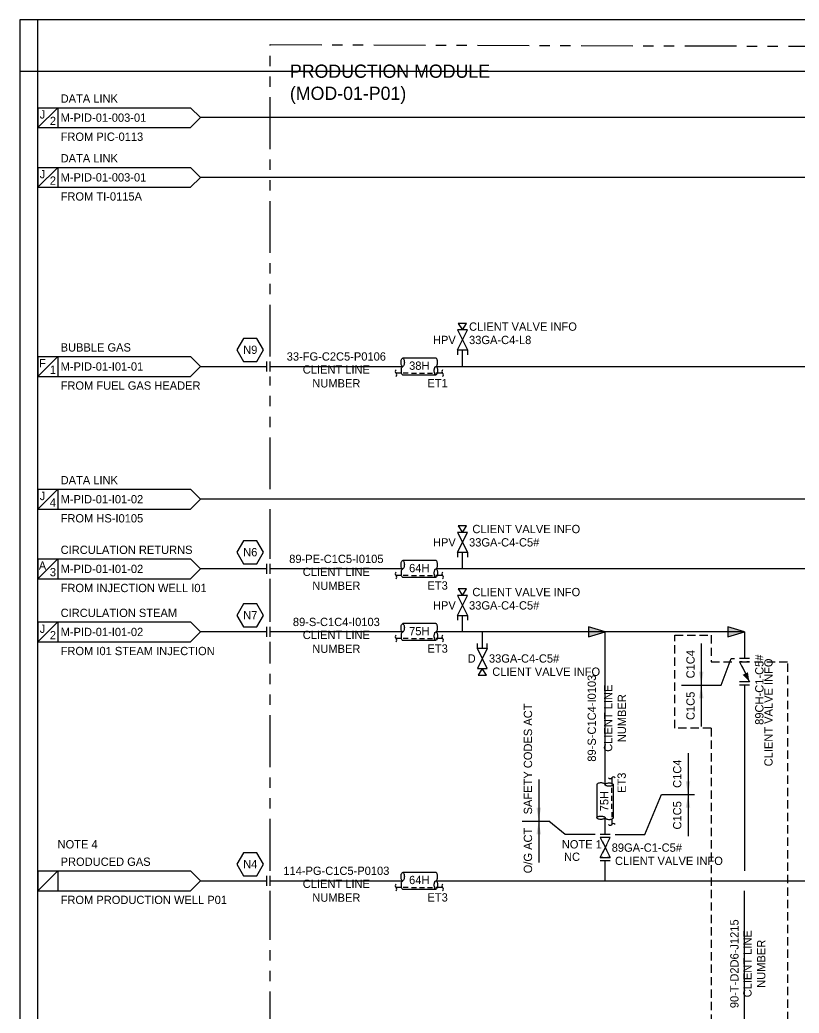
# Model space of a CAD drawing. Extents: x 12 to 865, y 46 to 600.
# Drawn here: x 11.6 to 246.5, y 248.1 to 547.5 of the extents above; entities that cross this region are included whole.
import ezdxf
from ezdxf.enums import TextEntityAlignment as Align

# ---------------------------------------------------------------- set-up
doc = ezdxf.new("R2010")
doc.units = 0
doc.header["$LTSCALE"] = 10
doc.linetypes.add('HIDDEN', pattern=[0.375, 0.25, -0.125])
doc.linetypes.add('Skid_Limit', pattern=[3.125, 1.5625, -0.3125, 0.3125, -0.3125, 0.3125, -0.3125])
doc.layers.get('DEFPOINTS').update_dxf_attribs({"color": 9})
for name, color, linetype in [('(DUAL-TAGGING)', 240, 'Continuous'), ('(OPTION_9)', 7, 'Continuous'), ('(OPTION_9_CLOUD_LAYER)', 8, 'HIDDEN'), ('(OPTION_9_DUAL_TAGS)', 7, 'Continuous'), ('FITTINGS', 210, 'Continuous'), ('FLANGES', 90, 'Continuous'), ('GAS', 32, 'Continuous'), ('GAS - SWEET', 42, 'Continuous'), ('HC LIQUID - HEAVY', 38, 'Continuous'), ('INSTRUMENT', 240, 'Continuous'), ('INSULATION', 210, 'Continuous'), ('LIMITS - SKID', 177, 'Skid_Limit'), ('LINE NUMBER', 20, 'Continuous'), ('STEAM', 14, 'Continuous'), ('TEXT1', 7, 'Continuous'), ('TEXT2', 3, 'Continuous'), ('VALVE INFO', 33, 'Continuous'), ('VALVES', 210, 'Continuous')]:
    doc.layers.add(name, color=color, linetype=linetype)
doc.styles.add('Scovan Standard', font='FRAMDCN.TTF', dxfattribs={"height": 2.5})
doc.linetypes.add('DATA_LINK', pattern='A,0.75,-0.125,[133,ltypeshp.shx,S=0.0625,R=0,X=-0.0625,Y=0],-0.125', length=1)

# ---------------------------------------------------------------- blocks, each defined once
blk = doc.blocks.new('flanges')
blk.add_wipeout([(0, 0.68), (1, 0.68), (1, -0.68), (0, -0.68)]).dxf.layer = 'FLANGES'
at = {"layer": 'FLANGES'}
for p, q in [((0, 1.5), (0, -1.5)), ((1, 1.5), (1, -1.5))]:
    blk.add_line(p, q, dxfattribs=at)
blk = doc.blocks.new('nozzle no')
at = {"layer": 'TEXT1'}
blk.add_lwpolyline([(4, 0), (2, 3.46), (-2, 3.46), (-4, 0), (-2, -3.46), (2, -3.46)], close=True, dxfattribs=at)
at = {"layer": 'TEXT1', "color": 50, "style": 'Scovan Standard'}
blk.add_attdef('NOZ_NO', text='', height=2.5, dxfattribs=at).set_placement((0.05, -1.21), align=Align.CENTER)
blk = doc.blocks.new('insul')
at = {"layer": 'INSULATION'}
for p, q in [((10, 2.5), (0, 2.5)), ((0, -2.5), (10, -2.5))]:
    blk.add_line(p, q, dxfattribs=at)
for centre, start, end in [((-1.63, -1.5), 126.8699, 233.1301), ((-2.38, -2.5), 306.8699, 53.1301), ((12.41, -1.5), 126.8699, 233.1301), ((11.66, -2.5), 306.8699, 53.1301)]:
    blk.add_arc(centre, 0.625, start, end, dxfattribs=at)
at = {"layer": 'INSULATION', "color": 50, "style": 'Scovan Standard'}
for tag, p in [('O/S', (5, 5)), ('TR', (10.53, -5))]:
    blk.add_attdef(tag, text='', height=2.5, dxfattribs=at).set_placement(p, align=Align.MIDDLE)
blk.add_wipeout([(0, 1), (0, -1), (10, -1), (10, 1)]).dxf.layer = 'INSULATION'
at = {"layer": 'INSULATION'}
for p, q in [((-0.4, -2), (-2, -2)), ((1.66, -2), (0.16, -2)), ((2.65, -2), (4.15, -2)), ((5.08, -2), (6.58, -2)), ((7.48, -2), (8.98, -2)), ((12.03, -2), (10, -2))]:
    blk.add_line(p, q, dxfattribs=at)
for points in [[(0, 2.5, -0.203453), (0.16, 2.43, -0.097163), (0.35, 2.13, -0.054131), (0.46, 1.76, -0.041072), (0.5, 1.25, -0.041072), (0.46, 0.74, -0.054131), (0.35, 0.37, -0.097163), (0.16, 0.07, -0.203453), (0, 0, -0.203453), (-0.16, 0.07, -0.097163), (-0.35, 0.37, -0.054131), (-0.46, 0.74, -0.041072), (-0.5, 1.25, -0.041072), (-0.46, 1.76, -0.054131), (-0.35, 2.13, -0.097163), (-0.16, 2.43, -0.203453)], [(10, -2.5, -0.203453), (9.84, -2.43, -0.097163), (9.65, -2.13, -0.054131), (9.54, -1.76, -0.041072), (9.5, -1.25, -0.041072), (9.54, -0.74, -0.054131), (9.65, -0.37, -0.097163), (9.84, -0.07, -0.203453), (10, 0, -0.203453), (10.16, -0.07, -0.097163), (10.35, -0.37, -0.054131), (10.46, -0.74, -0.041072), (10.5, -1.25, -0.041072), (10.46, -1.76, -0.054131), (10.35, -2.13, -0.097163), (10.16, -2.43, -0.203453)]]:
    blk.add_lwpolyline(points, format="xyb", close=True, dxfattribs=at)
for points in [[(0, 0, 0.203453), (-0.16, -0.07, 0.097163), (-0.35, -0.37, 0.054131), (-0.46, -0.74, 0.041072), (-0.5, -1.25, 0.041072), (-0.46, -1.76, 0.054131), (-0.35, -2.13, 0.097163), (-0.16, -2.43, 0.203453), (0, -2.5, 0.203453)], [(10, 0, 0.203453), (10.16, 0.07, 0.097163), (10.35, 0.37, 0.054131), (10.46, 0.74, 0.041072), (10.5, 1.25, 0.041072), (10.46, 1.76, 0.054131), (10.35, 2.13, 0.097163), (10.16, 2.43, 0.203453), (10, 2.5, 0.203453)]]:
    blk.add_lwpolyline(points, format="xyb", dxfattribs=at)
at = {"layer": 'INSULATION', "color": 50, "style": 'Scovan Standard'}
blk.add_attdef('INS', text='', height=2.5, dxfattribs=at).set_placement((5, -1), align=Align.CENTER)
blk = doc.blocks.new('*U33')
blk.add_wipeout([(0, 0.67), (-8, 0.67), (-8, -0.68), (0, -0.68)]).dxf.layer = 'VALVES'
at = {"layer": 'VALVES', "color": 90}
for p, q in [((-8, -1.5), (-8, 1.5)), ((0, -1.5), (0, 1.5))]:
    blk.add_line(p, q, dxfattribs=at)
at = {"layer": 'VALVES'}
for p, q in [((-7, -1.5), (-7, 1.5)), ((-1, 1.5), (-7, -1.5)), ((-1, 1.5), (-2.66, 0.67)), ((-1, 1.5), (-1, -1.5)), ((-5.34, -0.67), (-7, -1.5))]:
    blk.add_line(p, q, dxfattribs=at)
blk.add_solid([(-4.95, 0.54), (-4.14, -1.07), (-6.96, -1.48)], dxfattribs=at)
blk = doc.blocks.new('Dyn_Vlv_ATTV')
at = {"layer": 'VALVE INFO', "style": 'Scovan Standard'}
blk.add_attdef('VLV_MOD', text='', height=2.5, dxfattribs=at).set_placement((-2, 0), align=Align.MIDDLE_RIGHT)
for tag, p in [('VLV_TAG', (2, 1.5)), ('VLV_NUM', (2, -1.5))]:
    blk.add_attdef(tag, text='', height=2.5, dxfattribs=at).set_placement(p, align=Align.MIDDLE_LEFT)
blk = doc.blocks.new('Spec Break Horiz')
at = {"layer": 'TEXT1'}
blk.add_line((12.5, 0), (-12.5, 0), dxfattribs=at)
for points in [[(-4, -0.67), (-4, 0.67), (0, 0)], [(4, -0.67), (4, 0.67), (0, 0)]]:
    blk.add_solid(points, dxfattribs=at)
at = {"layer": 'TEXT1', "linetype": 'Continuous', "style": 'Scovan Standard'}
for tag, p in [('SPEC_LFT_5', (-2, 6)), ('SPEC_LFT_1', (-2, 2)), ('SPEC_LFT_2', (-2, -4)), ('SPEC_LFT_3', (-2, -8)), ('SPEC_LFT_4', (-2, -12))]:
    blk.add_attdef(tag, text='', height=2.5, dxfattribs=at).set_placement(p, align=Align.RIGHT)
for tag, p in [('SPEC_RGT_5', (2, 6)), ('SPEC_RGT_1', (2, 2)), ('SPEC_RGT_2', (2, -4)), ('SPEC_RGT_3', (2, -8)), ('SPEC_RGT_4', (2, -12))]:
    blk.add_attdef(tag, p, '', height=2.5, dxfattribs=at)
blk = doc.blocks.new('continr')
at = {"layer": 'TEXT1', "color": 3, "linetype": 'Continuous'}
for p, q in [((-49, 3), (-3, 3)), ((-49, 3), (-49, -3)), ((-49, -3), (-43, 3)), ((-43, 3), (-43, -3)), ((-3, 3), (0, 0)), ((0, 0), (-3, -3)), ((-49, -3), (-3, -3))]:
    blk.add_line(p, q, dxfattribs=at)
at = {"layer": 'TEXT1', "color": 50, "style": 'Scovan Standard'}
for tag, p in [('ATG2', (-42.11, 8.5)), ('ATG1', (-42.11, 4.5)), ('DWG', (-42.11, -1.25)), ('BTG1', (-42.11, -7)), ('BTG2', (-42.11, -11)), ('BTG3', (-42.11, -15))]:
    blk.add_attdef(tag, p, '', height=2.5, dxfattribs=at)
for tag, p in [('C1', (-47.57, 0.98)), ('C2', (-44.43, -0.98))]:
    blk.add_attdef(tag, text='', height=2.5, dxfattribs=at).set_placement(p, align=Align.MIDDLE_CENTER)
blk = doc.blocks.new('*U7')
blk.add_wipeout([(0, 0.67), (8, 0.67), (8, -0.68), (0, -0.68)]).dxf.layer = 'VALVES'
at = {"layer": 'VALVES', "color": 90}
for p, q in [((0, -1.5), (0, 1.5)), ((8, -1.5), (8, 1.5))]:
    blk.add_line(p, q, dxfattribs=at)
at = {"layer": 'VALVES'}
for p, q in [((1, 1.5), (1, -1.5)), ((7, 1.5), (1, -1.5)), ((1, 1.5), (7, -1.5)), ((7, -1.5), (7, 1.5))]:
    blk.add_line(p, q, dxfattribs=at)
blk = doc.blocks.new('Plug')
at = {"layer": 'FITTINGS'}
for p, q in [((1.25, 2), (-1.25, 2)), ((-1.25, 2), (0, 0)), ((0, 0), (1.25, 2))]:
    blk.add_line(p, q, dxfattribs=at)
blk = doc.blocks.new('*U48')
at = {"layer": 'FITTINGS'}
for p, q in [((-1.5, 5), (-1.5, 3.5)), ((1.5, 5), (1.5, 3.5))]:
    blk.add_line(p, q, dxfattribs=at)
at = {"layer": 'TEXT1', "style": 'Scovan Standard'}
for tag, p in [('ARTISAN_BLOCK_ID', (0, -2.5)), ('SCOVAN_TAG', (0, -6)), ('PRODUCER_TAG', (0, -9.5)), ('ARTISAN_ID', (0, -13))]:
    blk.add_attdef(tag, text='', height=2.5, dxfattribs=at).set_placement(p, align=Align.TOP_CENTER)
blk.add_wipeout([(-1.5, 5), (-1.5, 11), (1.5, 11), (1.5, 5)]).dxf.layer = 'VALVES'
at = {"color": 0}
blk.add_line((0, 0), (0, 5), dxfattribs=at)
at = {"layer": 'VALVES'}
for p, q in [((-1.5, 11), (1.5, 5)), ((1.5, 11), (-1.5, 11)), ((-1.5, 5), (1.5, 11)), ((-1.5, 5), (1.5, 5))]:
    blk.add_line(p, q, dxfattribs=at)
at = {"layer": 'FITTINGS'}
blk.add_blockref('Plug', (0, 11), dxfattribs=at)
blk = doc.blocks.new('sv-flowarrow')
at = {"color": 0}
blk.add_lwpolyline([(0, 0), (-5, 1.5), (-5, -1.5)], close=True, dxfattribs=at)
blk.add_solid([(0, 0), (-5, -1.5), (-5, 1.5)], dxfattribs=at)

msp = doc.modelspace()

# ---------------------------------------------------------------- linework, layer by layer
at = {"layer": '(OPTION_9)'}
for p, q in [((223, 347), (226, 355)), ((226, 355), (227, 355)), ((211, 347), (223, 347))]:
    msp.add_line(p, q, dxfattribs=at)
at = {"layer": '(OPTION_9)', "color": 14}
for p, q in [((230, 354), (230, 291)), ((230, 161), (230, 285))]:
    msp.add_line(p, q, dxfattribs=at)
at = {"layer": '(OPTION_9_CLOUD_LAYER)', "color": 8, "linetype": 'HIDDEN'}
for p, q in [((209, 334), (209, 362)), ((209, 362), (220, 362)), ((220, 362), (220, 354)), ((220, 354), (227, 354)), ((233, 354), (243, 354)), ((243, 353.5), (243, 215)), ((220, 334), (209, 334)), ((220, 334), (220, 215))]:
    msp.add_line(p, q, dxfattribs=at)
at = {"layer": 'DEFPOINTS'}
for p, q in [((17, 53.07), (17, 547.41)), ((11.6, 532), (855.37, 532))]:
    msp.add_line(p, q, dxfattribs=at)
msp.add_lwpolyline([(11.6, 53.13), (855.37, 53.13), (855.37, 547.47), (11.6, 547.47)], close=True, dxfattribs=at)
at = {"layer": 'GAS'}
for p, q in [((188, 288), (188, 295)), ((66, 288), (415, 288))]:
    msp.add_line(p, q, dxfattribs=at)
at = {"layer": 'GAS - SWEET'}
msp.add_line((66, 443), (801, 443), dxfattribs=at)
at = {"layer": 'HC LIQUID - HEAVY'}
msp.add_line((287, 382), (66, 382), dxfattribs=at)
at = {"layer": 'INSTRUMENT', "linetype": 'DATA_LINK'}
for p, q in [((371, 518), (66, 518)), ((364, 500), (66, 500)), ((320, 403), (66, 403))]:
    msp.add_line(p, q, dxfattribs=at)
at = {"layer": 'LIMITS - SKID'}
for points in [[(87, 446), (87, 540), (780, 538)], [(87, 406), (87, 440)], [(87, 385), (87, 400)], [(87, 366), (87, 379)], [(87, 291), (87, 360)], [(87, 239), (87, 285)]]:
    msp.add_lwpolyline(points, dxfattribs=at)
at = {"layer": 'STEAM'}
for p, q in [((230, 363), (66, 363)), ((188, 302), (188, 363)), ((230, 363), (230, 355))]:
    msp.add_line(p, q, dxfattribs=at)
at = {"layer": 'TEXT1'}
for p, q in [((200, 302), (205, 314)), ((205, 314), (215, 314)), ((163, 306), (171, 306)), ((176, 302), (171, 306)), ((185, 302), (176, 302)), ((191, 302), (200, 302))]:
    msp.add_line(p, q, dxfattribs=at)

# ---------------------------------------------------------------- block references
at = {"layer": '(OPTION_9)', "rotation": 90}
msp.add_blockref('Spec Break Horiz', (217, 347), dxfattribs=at).add_auto_attribs({'SPEC_LFT_1': 'C1C5', 'SPEC_RGT_1': 'C1C4'})
at = {"layer": '(OPTION_9)', "color": 33}
ref = msp.add_blockref('Dyn_Vlv_ATTV', (236, 333), dxfattribs=dict(at, rotation=90))
ref.add_attrib('VLV_TAG', '89CH-C1-C5#', dxfattribs={"layer": 'VALVE INFO', "height": 2.5, "rotation": 90, "style": 'Scovan Standard'}).set_placement((234.5, 335), align=Align.MIDDLE_LEFT)
at = {"layer": '(OPTION_9_DUAL_TAGS)', "color": 33}
ref = msp.add_blockref('Dyn_Vlv_ATTV', (240, 353), dxfattribs=dict(at, rotation=90))
ref.add_attrib('VLV_TAG', 'CLIENT VALVE INFO', dxfattribs={"layer": 'VALVE INFO', "height": 2.5, "rotation": 90, "style": 'Scovan Standard'}).set_placement((238.5, 355), align=Align.RIGHT)
at = {"layer": 'STEAM'}
for p in [(188, 363), (230, 363)]:
    msp.add_blockref('sv-flowarrow', p, dxfattribs=at)
at = {"layer": 'TEXT1'}
for p, values in [((66, 518), {'DWG': 'M-PID-01-003-01', 'ATG1': 'DATA LINK', 'BTG1': 'FROM PIC-0113', 'C1': 'J', 'C2': '2'}), ((66, 500), {'DWG': 'M-PID-01-003-01', 'ATG1': 'DATA LINK', 'BTG1': 'FROM TI-0115A', 'C1': 'J', 'C2': '2'}), ((66, 443), {'DWG': 'M-PID-01-I01-01', 'ATG1': 'BUBBLE GAS', 'BTG1': 'FROM FUEL GAS HEADER', 'C1': 'F', 'C2': '1'}), ((66, 403), {'DWG': 'M-PID-01-I01-02', 'ATG1': 'DATA LINK', 'BTG1': 'FROM HS-I0105', 'C1': 'J', 'C2': '4'}), ((66, 382), {'DWG': 'M-PID-01-I01-02', 'ATG1': 'CIRCULATION RETURNS', 'BTG1': 'FROM INJECTION WELL I01', 'C1': 'A', 'C2': '3'}), ((66, 363), {'DWG': 'M-PID-01-I01-02', 'ATG1': 'CIRCULATION STEAM', 'BTG1': 'FROM I01 STEAM INJECTION', 'C1': 'J', 'C2': '2'}), ((66, 288), {'ATG1': 'PRODUCED GAS', 'BTG1': 'FROM PRODUCTION WELL P01'})]:
    msp.add_blockref('continr', p, dxfattribs=at).add_auto_attribs(values)
at = {"layer": 'TEXT1', "rotation": 90}
for p, values in [((168, 306), {'SPEC_LFT_1': 'O/G ACT', 'SPEC_RGT_1': 'SAFETY CODES ACT'}), ((213, 314), {'SPEC_LFT_1': 'C1C5', 'SPEC_RGT_1': 'C1C4'})]:
    msp.add_blockref('Spec Break Horiz', p, dxfattribs=at).add_auto_attribs(values)
at = {"layer": 'VALVE INFO'}
ref = msp.add_blockref('Dyn_Vlv_ATTV', (188, 298), dxfattribs=at)
ref.add_attrib('VLV_TAG', '89GA-C1-C5#', dxfattribs={"height": 2.5, "style": 'Scovan Standard'}).set_placement((190, 298), align=Align.MIDDLE_LEFT)

# ---------------------------------------------------------------- texts
at = {"layer": '(DUAL-TAGGING)', "color": 20, "linetype": 'Continuous', "char_height": 2.5, "attachment_point": 5, "style": 'Scovan Standard'}
for insert in [(107, 440), (107, 379), (107, 360), (107, 285)]:
    msp.add_mtext_dynamic_manual_height_columns('CLIENT LINE NUMBER', width=33.524, gutter_width=12.5, heights=[0], dxfattribs=dict(at, insert=insert))
at = {"layer": '(DUAL-TAGGING)', "color": 33, "char_height": 2.5, "attachment_point": 4, "style": 'Scovan Standard'}
for insert in [(148, 394), (148, 375), (154, 351), (191, 294)]:
    msp.add_mtext_dynamic_manual_height_columns('CLIENT VALVE INFO', width=33.524, gutter_width=12.5, heights=[0], dxfattribs=dict(at, insert=insert))
at = {"layer": '(DUAL-TAGGING)', "color": 20, "linetype": 'Continuous', "insert": (191, 337), "char_height": 2.5, "attachment_point": 5, "rotation": 90, "style": 'Scovan Standard'}
msp.add_mtext_dynamic_manual_height_columns('CLIENT LINE NUMBER', width=33.524, gutter_width=12.5, heights=[0], dxfattribs=at)
at = {"layer": '(OPTION_9)', "color": 20, "linetype": 'Continuous', "insert": (227, 263), "char_height": 2.5, "attachment_point": 5, "rotation": 90, "style": 'Scovan Standard'}
msp.add_mtext_dynamic_manual_height_columns('90-T-D2D6-J1215', width=15.3038, gutter_width=12.5, heights=[0], dxfattribs=at)
at = {"layer": '(OPTION_9_DUAL_TAGS)', "color": 20, "linetype": 'Continuous', "insert": (233, 263), "char_height": 2.5, "attachment_point": 5, "rotation": 90, "style": 'Scovan Standard'}
msp.add_mtext_dynamic_manual_height_columns('CLIENT LINE NUMBER', width=33.524, gutter_width=12.5, heights=[0], dxfattribs=at)
at = {"layer": 'LINE NUMBER', "linetype": 'Continuous', "char_height": 2.5, "attachment_point": 5, "style": 'Scovan Standard'}
for s, insert in [('33-FG-C2C5-P0106', (107, 446)), ('89-PE-C1C5-I0105', (107, 385)), ('89-S-C1C4-I0103', (107, 366)), ('114-PG-C1C5-P0103', (107, 291))]:
    msp.add_mtext_dynamic_manual_height_columns(s, width=15.3038, gutter_width=12.5, heights=[0], dxfattribs=dict(at, insert=insert))
at = {"layer": 'LINE NUMBER', "linetype": 'Continuous', "insert": (184, 337), "char_height": 2.5, "attachment_point": 5, "rotation": 90, "style": 'Scovan Standard'}
msp.add_mtext_dynamic_manual_height_columns('89-S-C1C4-I0103', width=15.3038, gutter_width=12.5, heights=[0], dxfattribs=at)
at = {"layer": 'TEXT1', "style": 'Scovan Standard'}
for s, p in [('NOTE 4', (29, 299)), ('NC', (178.04, 295.25))]:
    msp.add_text(s, height=2.5, dxfattribs=at).set_placement(p, align=Align.MIDDLE_CENTER)
at = {"layer": 'TEXT2', "insert": (93, 534), "char_height": 4, "attachment_point": 1, "style": 'Scovan Standard'}
msp.add_mtext_dynamic_manual_height_columns('PRODUCTION MODULE (MOD-01-P01)', width=86.5411, gutter_width=2.45, heights=[7.57], dxfattribs=at)

# ---------------------------------------------------------------- next in the draw order: block references
at = {"layer": 'FLANGES'}
for p, rotation in [((87, 443), 180), ((87, 382), 180), ((87, 363), 180), ((230, 355), 270), ((188, 295), 270), ((87, 288), 180)]:
    msp.add_blockref('flanges', p, dxfattribs=dict(at, rotation=rotation))
at = {"layer": 'GAS - SWEET'}
msp.add_blockref('*U48', (145, 443), dxfattribs=at)
at = {"layer": 'HC LIQUID - HEAVY'}
msp.add_blockref('*U48', (145, 382), dxfattribs=at)
at = {"layer": 'INSULATION'}
for p, values in [((127, 443), {'INS': '38H', 'TR': 'ET1'}), ((127, 382), {'INS': '64H', 'TR': 'ET3'}), ((127, 363), {'INS': '75H', 'TR': 'ET3'}), ((127, 288), {'INS': '64H', 'TR': 'ET3'})]:
    msp.add_blockref('insul', p, dxfattribs=at).add_auto_attribs(values)
at = {"layer": 'INSULATION', "rotation": 90}
msp.add_blockref('insul', (188, 307), dxfattribs=at).add_auto_attribs({'INS': '75H', 'TR': 'ET3'})
at = {"layer": 'STEAM'}
msp.add_blockref('*U48', (145, 363), dxfattribs=at)
at = {"layer": 'STEAM', "rotation": 180}
msp.add_blockref('*U48', (151, 363), dxfattribs=at)

# ---------------------------------------------------------------- next in the draw order: block references
at = {"layer": '(OPTION_9)', "color": 6, "rotation": 90}
msp.add_blockref('*U33', (230, 355), dxfattribs=at)
at = {"layer": 'TEXT1'}
for p, values in [((81, 448), {'NOZ_NO': 'N9'}), ((81, 387), {'NOZ_NO': 'N6'}), ((81, 368), {'NOZ_NO': 'N7'}), ((81, 293), {'NOZ_NO': 'N4'})]:
    msp.add_blockref('nozzle no', p, dxfattribs=at).add_auto_attribs(values)
at = {"layer": 'VALVE INFO'}
ref = msp.add_blockref('Dyn_Vlv_ATTV', (145, 451), dxfattribs=at)
ref.add_attrib('VLV_TAG', '33GA-C4-L8', dxfattribs={"height": 2.5, "style": 'Scovan Standard'}).set_placement((147, 451), align=Align.MIDDLE_LEFT)
ref.add_attrib('VLV_MOD', 'HPV', dxfattribs={"height": 2.5, "style": 'Scovan Standard'}).set_placement((143, 451), align=Align.MIDDLE_RIGHT)
ref = msp.add_blockref('Dyn_Vlv_ATTV', (145, 390), dxfattribs=at)
ref.add_attrib('VLV_TAG', '33GA-C4-C5#', dxfattribs={"height": 2.5, "style": 'Scovan Standard'}).set_placement((147, 390), align=Align.MIDDLE_LEFT)
ref.add_attrib('VLV_MOD', 'HPV', dxfattribs={"height": 2.5, "style": 'Scovan Standard'}).set_placement((143, 390), align=Align.MIDDLE_RIGHT)
ref = msp.add_blockref('Dyn_Vlv_ATTV', (145, 371), dxfattribs=at)
ref.add_attrib('VLV_TAG', '33GA-C4-C5#', dxfattribs={"height": 2.5, "style": 'Scovan Standard'}).set_placement((147, 371), align=Align.MIDDLE_LEFT)
ref.add_attrib('VLV_MOD', 'HPV', dxfattribs={"height": 2.5, "style": 'Scovan Standard'}).set_placement((143, 371), align=Align.MIDDLE_RIGHT)
ref = msp.add_blockref('Dyn_Vlv_ATTV', (151, 355), dxfattribs=at)
ref.add_attrib('VLV_TAG', '33GA-C4-C5#', dxfattribs={"height": 2.5, "style": 'Scovan Standard'}).set_placement((153, 355), align=Align.MIDDLE_LEFT)
ref.add_attrib('VLV_MOD', 'D', dxfattribs={"height": 2.5, "style": 'Scovan Standard'}).set_placement((149, 355), align=Align.MIDDLE_RIGHT)
at = {"layer": 'VALVES', "rotation": 90}
msp.add_blockref('*U7', (188, 294), dxfattribs=at)

# ---------------------------------------------------------------- next in the draw order: texts
at = {"layer": '(DUAL-TAGGING)', "color": 33, "insert": (147, 455), "char_height": 2.5, "attachment_point": 4, "style": 'Scovan Standard'}
msp.add_mtext_dynamic_manual_height_columns('CLIENT VALVE INFO', width=33.524, gutter_width=12.5, heights=[0], dxfattribs=at)

# ---------------------------------------------------------------- next in the draw order: texts
at = {"layer": 'TEXT1', "style": 'Scovan Standard'}
msp.add_text('NOTE 1', height=2.5, dxfattribs=at).set_placement((181, 299), align=Align.MIDDLE_CENTER)

doc.saveas('drawing.dxf')
